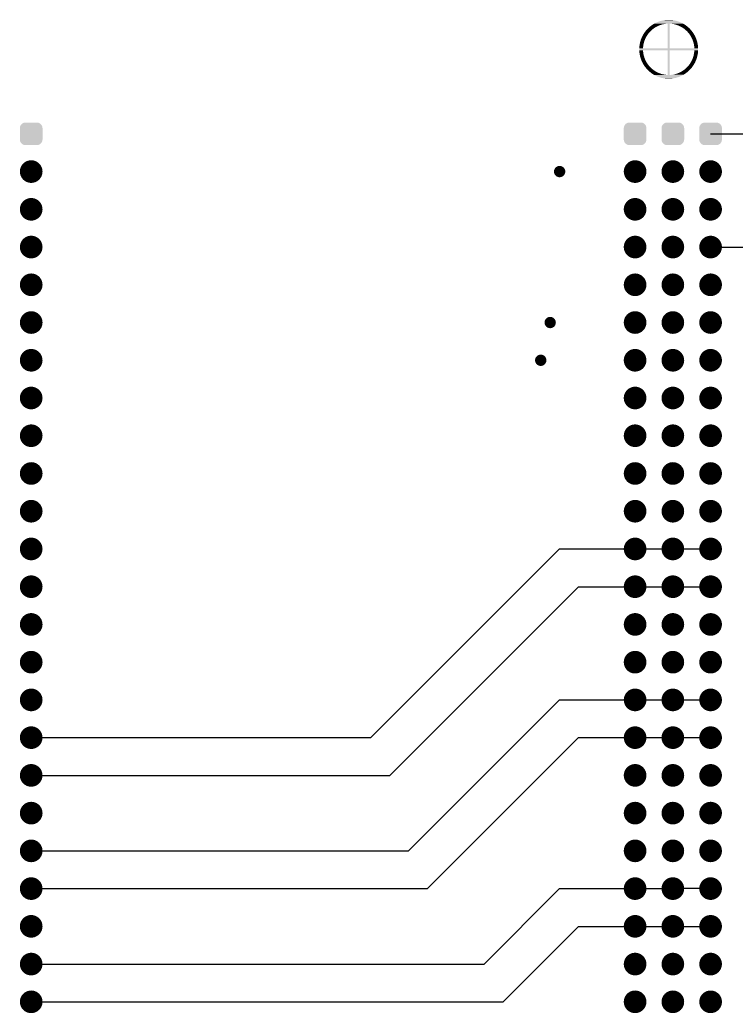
# Model space of a CAD drawing. Extents: x 295 to 953, y 10 to 290.
# Drawn here: x 736.8 to 785, y 140.7 to 207.5 of the extents above; entities that cross this region are included whole.
import ezdxf

# ---------------------------------------------------------------- set-up
doc = ezdxf.new("R2010")
doc.units = 0
doc.header["$LTSCALE"] = 5
doc.header["$MEASUREMENT"] = 0
doc.layers.get('0').update_dxf_attribs({"linetype": 'CONTINUOUS', "lineweight": 25})
doc.layers.add('DV-ABPB-A4_IN3', color=5, linetype='CONTINUOUS')

msp = doc.modelspace()

# ---------------------------------------------------------------- linework, layer by layer
at = {"color": 7}
for points, const_width in [([(737.199, 197.333, 1), (737.961, 197.333, 1)], 0.762), ([(777.839, 197.333, 1), (778.601, 197.333, 1)], 0.762), ([(780.379, 197.333, 1), (781.141, 197.333, 1)], 0.762), ([(782.919, 197.333, 1), (783.681, 197.333, 1)], 0.762), ([(772.949, 197.333, 1), (773.33, 197.333, 1)], 0.381), ([(737.199, 194.793, 1), (737.961, 194.793, 1)], 0.762), ([(777.839, 194.793, 1), (778.601, 194.793, 1)], 0.762), ([(780.379, 194.793, 1), (781.141, 194.793, 1)], 0.762), ([(782.919, 194.793, 1), (783.681, 194.793, 1)], 0.762), ([(737.199, 192.253, 1), (737.961, 192.253, 1)], 0.762), ([(777.839, 192.253, 1), (778.601, 192.253, 1)], 0.762), ([(780.379, 192.253, 1), (781.141, 192.253, 1)], 0.762), ([(782.919, 192.253, 1), (783.681, 192.253, 1)], 0.762), ([(737.199, 189.713, 1), (737.961, 189.713, 1)], 0.762), ([(777.839, 189.713, 1), (778.601, 189.713, 1)], 0.762), ([(780.379, 189.713, 1), (781.141, 189.713, 1)], 0.762), ([(782.919, 189.713, 1), (783.681, 189.713, 1)], 0.762), ([(737.199, 187.173, 1), (737.961, 187.173, 1)], 0.762), ([(777.839, 187.173, 1), (778.601, 187.173, 1)], 0.762), ([(780.379, 187.173, 1), (781.141, 187.173, 1)], 0.762), ([(782.919, 187.173, 1), (783.681, 187.173, 1)], 0.762), ([(772.314, 187.173, 1), (772.695, 187.173, 1)], 0.381), ([(737.199, 184.633, 1), (737.961, 184.633, 1)], 0.762), ([(777.839, 184.633, 1), (778.601, 184.633, 1)], 0.762), ([(780.379, 184.633, 1), (781.141, 184.633, 1)], 0.762), ([(782.919, 184.633, 1), (783.681, 184.633, 1)], 0.762), ([(771.679, 184.633, 1), (772.06, 184.633, 1)], 0.381), ([(737.199, 182.093, 1), (737.961, 182.093, 1)], 0.762), ([(777.839, 182.093, 1), (778.601, 182.093, 1)], 0.762), ([(780.379, 182.093, 1), (781.141, 182.093, 1)], 0.762), ([(782.919, 182.093, 1), (783.681, 182.093, 1)], 0.762), ([(737.199, 179.553, 1), (737.961, 179.553, 1)], 0.762), ([(777.839, 179.553, 1), (778.601, 179.553, 1)], 0.762), ([(780.379, 179.553, 1), (781.141, 179.553, 1)], 0.762), ([(782.919, 179.553, 1), (783.681, 179.553, 1)], 0.762), ([(737.199, 177.013, 1), (737.961, 177.013, 1)], 0.762), ([(777.839, 177.013, 1), (778.601, 177.013, 1)], 0.762), ([(780.379, 177.013, 1), (781.141, 177.013, 1)], 0.762), ([(782.919, 177.013, 1), (783.681, 177.013, 1)], 0.762), ([(737.199, 174.473, 1), (737.961, 174.473, 1)], 0.762), ([(777.839, 174.473, 1), (778.601, 174.473, 1)], 0.762), ([(780.379, 174.473, 1), (781.141, 174.473, 1)], 0.762), ([(782.919, 174.473, 1), (783.681, 174.473, 1)], 0.762), ([(737.199, 171.933, 1), (737.961, 171.933, 1)], 0.762), ([(777.839, 171.933, 1), (778.601, 171.933, 1)], 0.762), ([(780.379, 171.933, 1), (781.141, 171.933, 1)], 0.762), ([(782.919, 171.933, 1), (783.681, 171.933, 1)], 0.762), ([(737.199, 169.393, 1), (737.961, 169.393, 1)], 0.762), ([(777.839, 169.393, 1), (778.601, 169.393, 1)], 0.762), ([(780.379, 169.393, 1), (781.141, 169.393, 1)], 0.762), ([(782.919, 169.393, 1), (783.681, 169.393, 1)], 0.762), ([(737.199, 166.853, 1), (737.961, 166.853, 1)], 0.762), ([(777.839, 166.853, 1), (778.601, 166.853, 1)], 0.762), ([(780.379, 166.853, 1), (781.141, 166.853, 1)], 0.762), ([(782.919, 166.853, 1), (783.681, 166.853, 1)], 0.762), ([(737.199, 164.313, 1), (737.961, 164.313, 1)], 0.762), ([(777.839, 164.313, 1), (778.601, 164.313, 1)], 0.762), ([(780.379, 164.313, 1), (781.141, 164.313, 1)], 0.762), ([(782.919, 164.313, 1), (783.681, 164.313, 1)], 0.762), ([(737.199, 161.773, 1), (737.961, 161.773, 1)], 0.762), ([(777.839, 161.773, 1), (778.601, 161.773, 1)], 0.762), ([(780.379, 161.773, 1), (781.141, 161.773, 1)], 0.762), ([(782.919, 161.773, 1), (783.681, 161.773, 1)], 0.762), ([(737.199, 159.233, 1), (737.961, 159.233, 1)], 0.762), ([(777.839, 159.233, 1), (778.601, 159.233, 1)], 0.762), ([(780.379, 159.233, 1), (781.141, 159.233, 1)], 0.762), ([(782.919, 159.233, 1), (783.681, 159.233, 1)], 0.762), ([(737.199, 156.693, 1), (737.961, 156.693, 1)], 0.762), ([(777.839, 156.693, 1), (778.601, 156.693, 1)], 0.762), ([(780.379, 156.693, 1), (781.141, 156.693, 1)], 0.762), ([(782.919, 156.693, 1), (783.681, 156.693, 1)], 0.762), ([(737.199, 154.153, 1), (737.961, 154.153, 1)], 0.762), ([(777.839, 154.153, 1), (778.601, 154.153, 1)], 0.762), ([(780.379, 154.153, 1), (781.141, 154.153, 1)], 0.762), ([(782.919, 154.153, 1), (783.681, 154.153, 1)], 0.762), ([(737.199, 151.613, 1), (737.961, 151.613, 1)], 0.762), ([(777.839, 151.613, 1), (778.601, 151.613, 1)], 0.762), ([(780.379, 151.613, 1), (781.141, 151.613, 1)], 0.762), ([(782.919, 151.613, 1), (783.681, 151.613, 1)], 0.762), ([(737.199, 149.073, 1), (737.961, 149.073, 1)], 0.762), ([(777.839, 149.073, 1), (778.601, 149.073, 1)], 0.762), ([(780.379, 149.073, 1), (781.141, 149.073, 1)], 0.762), ([(782.919, 149.073, 1), (783.681, 149.073, 1)], 0.762), ([(737.199, 146.533, 1), (737.961, 146.533, 1)], 0.762), ([(777.839, 146.533, 1), (778.601, 146.533, 1)], 0.762), ([(780.379, 146.533, 1), (781.141, 146.533, 1)], 0.762), ([(782.919, 146.533, 1), (783.681, 146.533, 1)], 0.762), ([(737.199, 143.993, 1), (737.961, 143.993, 1)], 0.762), ([(777.839, 143.993, 1), (778.601, 143.993, 1)], 0.762), ([(780.379, 143.993, 1), (781.141, 143.993, 1)], 0.762), ([(782.919, 143.993, 1), (783.681, 143.993, 1)], 0.762), ([(737.199, 141.453, 1), (737.961, 141.453, 1)], 0.762), ([(777.839, 141.453, 1), (778.601, 141.453, 1)], 0.762), ([(780.379, 141.453, 1), (781.141, 141.453, 1)], 0.762), ([(782.919, 141.453, 1), (783.681, 141.453, 1)], 0.762)]:
    msp.add_lwpolyline(points, format="xyb", close=True, dxfattribs=dict(at, const_width=const_width))
for points in [[(779.425, 207.24), (779.446, 207.253), (780.065, 207.24), (780.123, 207.253)], [(779.446, 207.253), (779.457, 207.259), (780.123, 207.253), (780.156, 207.259)], [(779.457, 207.259), (779.465, 207.264), (780.156, 207.259), (780.181, 207.264)], [(779.465, 207.264), (779.481, 207.273), (780.181, 207.264), (780.24, 207.273)], [(779.481, 207.273), (779.493, 207.281), (780.24, 207.273), (780.299, 207.281)], [(779.493, 207.281), (779.502, 207.286), (780.299, 207.281), (780.358, 207.286)], [(779.502, 207.286), (779.508, 207.289), (780.358, 207.286), (780.417, 207.289)], [(779.508, 207.289), (779.512, 207.291), (781.453, 207.289), (781.449, 207.291)], [(779.512, 207.291), (779.562, 207.318), (781.449, 207.291), (781.399, 207.318)], [(779.562, 207.318), (779.567, 207.321), (781.399, 207.318), (781.393, 207.321)], [(779.567, 207.321), (779.619, 207.347), (781.393, 207.321), (781.342, 207.347)], [(779.619, 207.347), (779.624, 207.35), (781.342, 207.347), (781.336, 207.35)], [(779.624, 207.35), (779.677, 207.374), (781.336, 207.35), (781.284, 207.374)], [(779.677, 207.374), (779.682, 207.376), (781.284, 207.374), (781.279, 207.376)], [(779.682, 207.376), (779.735, 207.398), (781.279, 207.376), (781.226, 207.398)], [(779.735, 207.398), (779.74, 207.401), (781.226, 207.398), (781.22, 207.401)], [(779.74, 207.401), (779.794, 207.421), (781.22, 207.401), (781.167, 207.421)], [(779.794, 207.421), (779.8, 207.423), (781.167, 207.421), (781.161, 207.423)], [(779.8, 207.423), (779.854, 207.442), (781.161, 207.423), (781.107, 207.442)], [(779.854, 207.442), (779.859, 207.444), (781.107, 207.442), (781.101, 207.444)], [(779.859, 207.444), (779.915, 207.462), (781.101, 207.444), (781.046, 207.462)], [(779.915, 207.462), (779.92, 207.463), (781.046, 207.462), (781.04, 207.463)], [(779.92, 207.463), (779.976, 207.479), (781.04, 207.463), (780.985, 207.479)], [(779.976, 207.479), (779.981, 207.48), (780.985, 207.479), (780.979, 207.48)], [(779.981, 207.48), (780.037, 207.494), (780.979, 207.48), (780.924, 207.494)], [(780.037, 207.494), (780.043, 207.495), (780.924, 207.494), (780.917, 207.495)], [(780.043, 207.495), (780.099, 207.507), (780.917, 207.495), (780.862, 207.507)], [(780.099, 207.507), (780.105, 207.508), (780.862, 207.507), (780.855, 207.508)], [(780.105, 207.508), (780.162, 207.518), (780.855, 207.508), (780.799, 207.518)], [(780.162, 207.518), (780.167, 207.519), (780.799, 207.518), (780.793, 207.519)], [(780.167, 207.519), (780.225, 207.527), (780.793, 207.519), (780.736, 207.527)], [(780.225, 207.527), (780.23, 207.528), (780.736, 207.527), (780.73, 207.528)], [(780.23, 207.528), (780.288, 207.535), (780.73, 207.528), (780.673, 207.535)], [(780.288, 207.535), (780.293, 207.535), (780.673, 207.535), (780.666, 207.535)], [(780.293, 207.535), (780.352, 207.54), (780.666, 207.535), (780.61, 207.54)], [(780.352, 207.54), (780.356, 207.54), (780.61, 207.54), (780.602, 207.54)], [(780.356, 207.54), (780.416, 207.543), (780.602, 207.54), (780.547, 207.543)], [(780.416, 207.543), (780.42, 207.543), (780.547, 207.543), (780.536, 207.543)], [(780.417, 205.626), (780.417, 207.289), (780.544, 205.626), (780.544, 207.289)], [(780.42, 207.543), (780.483, 207.544), (780.536, 207.543), (780.483, 207.544)], [(780.56, 207.288), (780.544, 207.289), (781.454, 207.288), (781.453, 207.289)], [(780.582, 207.287), (780.56, 207.288), (781.456, 207.287), (781.454, 207.288)], [(780.641, 207.283), (780.582, 207.287), (781.464, 207.283), (781.456, 207.287)], [(780.7, 207.276), (780.641, 207.283), (781.475, 207.276), (781.464, 207.283)], [(780.759, 207.267), (780.7, 207.276), (781.49, 207.267), (781.475, 207.276)], [(780.817, 207.257), (780.759, 207.267), (781.508, 207.257), (781.49, 207.267)], [(780.821, 207.256), (780.817, 207.257), (781.509, 207.256), (781.508, 207.257)], [(780.875, 207.244), (780.821, 207.256), (781.528, 207.244), (781.509, 207.256)], [(780.933, 207.23), (780.875, 207.244), (781.551, 207.23), (781.528, 207.244)], [(778.762, 206.549), (778.789, 206.594), (779.063, 206.549), (779.095, 206.594)], [(778.789, 206.594), (778.791, 206.597), (779.095, 206.594), (779.097, 206.597)], [(778.791, 206.597), (778.82, 206.644), (779.097, 206.597), (779.134, 206.644)], [(778.82, 206.644), (778.823, 206.648), (779.134, 206.644), (779.136, 206.648)], [(778.823, 206.648), (778.851, 206.69), (779.136, 206.648), (779.171, 206.69)], [(778.851, 206.69), (778.858, 206.7), (779.171, 206.69), (779.181, 206.7)], [(778.858, 206.7), (778.883, 206.734), (779.181, 206.7), (779.211, 206.734)], [(778.883, 206.734), (778.895, 206.752), (779.211, 206.734), (779.228, 206.752)], [(778.895, 206.752), (778.915, 206.777), (779.228, 206.752), (779.252, 206.777)], [(778.915, 206.777), (778.934, 206.802), (779.252, 206.777), (779.277, 206.802)], [(778.934, 206.802), (778.948, 206.818), (779.277, 206.802), (779.294, 206.818)], [(778.948, 206.818), (778.975, 206.851), (779.294, 206.818), (779.33, 206.851)], [(778.975, 206.851), (778.981, 206.858), (779.33, 206.851), (779.338, 206.858)], [(778.981, 206.858), (779.015, 206.897), (779.338, 206.858), (779.383, 206.897)], [(779.015, 206.897), (779.017, 206.898), (779.383, 206.897), (779.385, 206.898)], [(779.017, 206.898), (779.05, 206.934), (779.385, 206.898), (779.429, 206.934)], [(779.05, 206.934), (779.06, 206.944), (779.429, 206.934), (779.444, 206.944)], [(779.06, 206.944), (779.085, 206.969), (779.444, 206.944), (779.477, 206.969)], [(779.085, 206.969), (779.105, 206.989), (779.477, 206.969), (779.507, 206.989)], [(779.105, 206.989), (779.119, 207.002), (779.507, 206.989), (779.526, 207.002)], [(779.119, 207.002), (779.152, 207.033), (779.526, 207.002), (779.573, 207.033)], [(779.152, 207.033), (779.154, 207.034), (779.573, 207.033), (779.576, 207.034)], [(779.154, 207.034), (779.188, 207.064), (779.576, 207.034), (779.627, 207.064)], [(779.188, 207.064), (779.199, 207.074), (779.627, 207.064), (779.645, 207.074)], [(779.199, 207.074), (779.222, 207.093), (779.645, 207.074), (779.679, 207.093)], [(779.222, 207.093), (779.248, 207.115), (779.679, 207.093), (779.722, 207.115)], [(779.248, 207.115), (779.255, 207.119), (779.722, 207.115), (779.732, 207.119)], [(779.255, 207.119), (779.287, 207.144), (779.732, 207.119), (779.785, 207.144)], [(779.287, 207.144), (779.299, 207.153), (779.785, 207.144), (779.807, 207.153)], [(779.299, 207.153), (779.318, 207.167), (779.807, 207.153), (779.84, 207.167)], [(779.318, 207.167), (779.347, 207.188), (779.84, 207.167), (779.895, 207.188)], [(779.347, 207.188), (779.35, 207.19), (779.895, 207.188), (779.902, 207.19)], [(779.35, 207.19), (779.375, 207.207), (779.902, 207.19), (779.951, 207.207)], [(779.375, 207.207), (779.401, 207.224), (779.951, 207.207), (780.008, 207.224)], [(779.401, 207.224), (779.403, 207.226), (780.008, 207.224), (780.013, 207.226)], [(779.403, 207.226), (779.425, 207.24), (780.013, 207.226), (780.065, 207.24)], [(780.959, 207.222), (780.933, 207.23), (781.563, 207.222), (781.551, 207.23)], [(780.989, 207.213), (780.959, 207.222), (781.576, 207.213), (781.563, 207.222)], [(781.046, 207.195), (780.989, 207.213), (781.603, 207.195), (781.576, 207.213)], [(781.068, 207.187), (781.046, 207.195), (781.615, 207.187), (781.603, 207.195)], [(781.101, 207.175), (781.068, 207.187), (781.632, 207.175), (781.615, 207.187)], [(781.156, 207.152), (781.101, 207.175), (781.663, 207.152), (781.632, 207.175)], [(781.162, 207.15), (781.156, 207.152), (781.667, 207.15), (781.663, 207.152)], [(781.21, 207.128), (781.162, 207.15), (781.694, 207.128), (781.667, 207.15)], [(781.246, 207.111), (781.21, 207.128), (781.717, 207.111), (781.694, 207.128)], [(781.264, 207.102), (781.246, 207.111), (781.727, 207.102), (781.717, 207.111)], [(781.316, 207.074), (781.264, 207.102), (781.761, 207.074), (781.727, 207.102)], [(781.323, 207.07), (781.316, 207.074), (781.766, 207.07), (781.761, 207.074)], [(781.367, 207.045), (781.323, 207.07), (781.795, 207.045), (781.766, 207.07)], [(781.394, 207.028), (781.367, 207.045), (781.813, 207.028), (781.795, 207.045)], [(781.418, 207.014), (781.394, 207.028), (781.829, 207.014), (781.813, 207.028)], [(781.46, 206.985), (781.418, 207.014), (781.86, 206.985), (781.829, 207.014)], [(781.467, 206.981), (781.46, 206.985), (781.864, 206.981), (781.86, 206.985)], [(781.515, 206.946), (781.467, 206.981), (781.899, 206.946), (781.864, 206.981)], [(781.522, 206.94), (781.515, 206.946), (781.905, 206.94), (781.899, 206.946)], [(781.562, 206.91), (781.522, 206.94), (781.933, 206.91), (781.905, 206.94)], [(781.581, 206.894), (781.562, 206.91), (781.948, 206.894), (781.933, 206.91)], [(781.607, 206.872), (781.581, 206.894), (781.967, 206.872), (781.948, 206.894)], [(781.636, 206.846), (781.607, 206.872), (781.99, 206.846), (781.967, 206.872)], [(781.651, 206.832), (781.636, 206.846), (782.001, 206.832), (781.99, 206.846)], [(781.688, 206.797), (781.651, 206.832), (782.03, 206.797), (782.001, 206.832)], [(781.694, 206.791), (781.688, 206.797), (782.034, 206.791), (782.03, 206.797)], [(781.736, 206.749), (781.694, 206.791), (782.067, 206.749), (782.034, 206.791)], [(781.738, 206.747), (781.736, 206.749), (782.069, 206.747), (782.067, 206.749)], [(781.776, 206.705), (781.738, 206.747), (782.099, 206.705), (782.069, 206.747)], [(781.784, 206.695), (781.776, 206.705), (782.106, 206.695), (782.099, 206.705)], [(781.814, 206.66), (781.784, 206.695), (782.13, 206.66), (782.106, 206.695)], [(781.828, 206.643), (781.814, 206.66), (782.141, 206.643), (782.13, 206.66)], [(781.851, 206.614), (781.828, 206.643), (782.159, 206.614), (782.141, 206.643)], [(781.869, 206.589), (781.851, 206.614), (782.175, 206.589), (782.159, 206.614)], [(781.886, 206.566), (781.869, 206.589), (782.188, 206.566), (782.175, 206.589)], [(778.528, 205.9), (778.537, 205.947), (778.786, 205.9), (778.797, 205.947)], [(778.537, 205.947), (778.539, 205.958), (778.797, 205.947), (778.799, 205.958)], [(778.539, 205.958), (778.55, 206.009), (778.799, 205.958), (778.812, 206.009)], [(778.55, 206.009), (778.551, 206.015), (778.812, 206.009), (778.813, 206.015)], [(778.551, 206.015), (778.565, 206.071), (778.813, 206.015), (778.829, 206.071)], [(778.565, 206.071), (778.566, 206.072), (778.829, 206.071), (778.83, 206.072)], [(778.566, 206.072), (778.582, 206.128), (778.83, 206.072), (778.848, 206.128)], [(778.582, 206.128), (778.583, 206.132), (778.848, 206.128), (778.85, 206.132)], [(778.583, 206.132), (778.599, 206.184), (778.85, 206.132), (778.869, 206.184)], [(778.599, 206.184), (778.602, 206.192), (778.869, 206.184), (778.872, 206.192)], [(778.602, 206.192), (778.618, 206.239), (778.872, 206.192), (778.891, 206.239)], [(778.618, 206.239), (778.623, 206.252), (778.891, 206.239), (778.897, 206.252)], [(778.623, 206.252), (778.639, 206.293), (778.897, 206.252), (778.915, 206.293)], [(778.639, 206.293), (778.646, 206.311), (778.915, 206.293), (778.924, 206.311)], [(778.646, 206.311), (778.661, 206.346), (778.924, 206.311), (778.941, 206.346)], [(778.661, 206.346), (778.671, 206.37), (778.941, 206.346), (778.953, 206.37)], [(778.671, 206.37), (778.684, 206.399), (778.953, 206.37), (778.969, 206.399)], [(778.684, 206.399), (778.698, 206.427), (778.969, 206.399), (778.985, 206.427)], [(778.698, 206.427), (778.709, 206.45), (778.985, 206.427), (778.998, 206.45)], [(778.709, 206.45), (778.726, 206.484), (778.998, 206.45), (779.019, 206.484)], [(778.726, 206.484), (778.735, 206.5), (779.019, 206.484), (779.03, 206.5)], [(778.735, 206.5), (778.757, 206.54), (779.03, 206.5), (779.056, 206.54)], [(778.757, 206.54), (778.762, 206.549), (779.056, 206.54), (779.063, 206.549)], [(781.908, 206.534), (781.886, 206.566), (782.207, 206.534), (782.188, 206.566)], [(781.92, 206.517), (781.908, 206.534), (782.216, 206.517), (782.207, 206.534)], [(781.945, 206.478), (781.92, 206.517), (782.237, 206.478), (782.216, 206.517)], [(781.952, 206.468), (781.945, 206.478), (782.243, 206.468), (782.237, 206.478)], [(781.979, 206.422), (781.952, 206.468), (782.266, 206.422), (782.243, 206.468)], [(781.982, 206.417), (781.979, 206.422), (782.268, 206.417), (782.266, 206.422)], [(782.01, 206.365), (781.982, 206.417), (782.292, 206.365), (782.268, 206.417)], [(782.01, 206.364), (782.01, 206.365), (782.292, 206.364), (782.292, 206.365)], [(782.037, 206.312), (782.01, 206.364), (782.314, 206.312), (782.292, 206.364)], [(782.04, 206.306), (782.037, 206.312), (782.317, 206.306), (782.314, 206.312)], [(782.062, 206.258), (782.04, 206.306), (782.335, 206.258), (782.317, 206.306)], [(782.066, 206.247), (782.062, 206.258), (782.34, 206.247), (782.335, 206.258)], [(782.084, 206.203), (782.066, 206.247), (782.355, 206.203), (782.34, 206.247)], [(782.091, 206.187), (782.084, 206.203), (782.361, 206.187), (782.355, 206.203)], [(782.105, 206.148), (782.091, 206.187), (782.373, 206.148), (782.361, 206.187)], [(782.113, 206.126), (782.105, 206.148), (782.38, 206.126), (782.373, 206.148)], [(782.125, 206.092), (782.113, 206.126), (782.389, 206.092), (782.38, 206.126)], [(782.133, 206.065), (782.125, 206.092), (782.397, 206.065), (782.389, 206.092)], [(782.142, 206.035), (782.133, 206.065), (782.404, 206.035), (782.397, 206.065)], [(782.15, 206.003), (782.142, 206.035), (782.412, 206.003), (782.404, 206.035)], [(782.157, 205.978), (782.15, 206.003), (782.417, 205.978), (782.412, 206.003)], [(782.165, 205.941), (782.157, 205.978), (782.425, 205.941), (782.417, 205.978)], [(782.17, 205.92), (782.165, 205.941), (782.429, 205.92), (782.425, 205.941)], [(782.178, 205.879), (782.17, 205.92), (782.436, 205.879), (782.429, 205.92)], [(778.499, 205.563), (778.5, 205.626), (782.461, 205.563), (782.46, 205.626)], [(778.5, 205.499), (778.499, 205.563), (782.46, 205.499), (782.461, 205.563)], [(778.5, 205.632), (778.502, 205.665), (778.755, 205.632), (778.756, 205.665)], [(778.5, 205.626), (778.5, 205.632), (778.754, 205.626), (778.755, 205.632)], [(778.503, 205.44), (778.5, 205.499), (778.757, 205.44), (778.754, 205.499)], [(778.502, 205.665), (778.504, 205.696), (778.756, 205.665), (778.758, 205.696)], [(778.503, 205.436), (778.503, 205.44), (778.758, 205.436), (778.757, 205.44)], [(778.508, 205.381), (778.503, 205.436), (778.763, 205.381), (778.758, 205.436)], [(778.504, 205.696), (778.506, 205.724), (778.758, 205.696), (778.761, 205.724)], [(778.506, 205.724), (778.509, 205.759), (778.761, 205.724), (778.765, 205.759)], [(778.508, 205.373), (778.508, 205.381), (778.764, 205.373), (778.763, 205.381)], [(778.514, 205.322), (778.508, 205.373), (778.77, 205.322), (778.764, 205.373)], [(778.509, 205.759), (778.512, 205.783), (778.765, 205.759), (778.767, 205.783)], [(778.512, 205.783), (778.516, 205.822), (778.767, 205.783), (778.773, 205.822)], [(778.515, 205.31), (778.514, 205.322), (778.772, 205.31), (778.77, 205.322)], [(778.522, 205.264), (778.515, 205.31), (778.779, 205.264), (778.772, 205.31)], [(778.516, 205.822), (778.519, 205.842), (778.773, 205.822), (778.776, 205.842)], [(778.519, 205.842), (778.525, 205.885), (778.776, 205.842), (778.784, 205.885)], [(778.524, 205.247), (778.522, 205.264), (778.782, 205.247), (778.779, 205.264)], [(778.532, 205.206), (778.524, 205.247), (778.79, 205.206), (778.782, 205.247)], [(778.525, 205.885), (778.528, 205.9), (778.784, 205.885), (778.786, 205.9)], [(780.417, 203.837), (780.417, 205.499), (780.544, 203.837), (780.544, 205.499)], [(782.174, 205.226), (782.177, 205.241), (782.432, 205.226), (782.435, 205.241)], [(782.177, 205.241), (782.185, 205.284), (782.435, 205.241), (782.442, 205.284)], [(782.181, 205.862), (782.178, 205.879), (782.439, 205.862), (782.436, 205.879)], [(782.189, 205.816), (782.181, 205.862), (782.445, 205.816), (782.439, 205.862)], [(782.185, 205.284), (782.188, 205.304), (782.442, 205.284), (782.444, 205.304)], [(782.188, 205.304), (782.193, 205.343), (782.444, 205.304), (782.449, 205.343)], [(782.191, 205.803), (782.189, 205.816), (782.447, 205.803), (782.445, 205.816)], [(782.197, 205.753), (782.191, 205.803), (782.452, 205.753), (782.447, 205.803)], [(782.193, 205.343), (782.196, 205.367), (782.449, 205.343), (782.452, 205.367)], [(782.196, 205.367), (782.2, 205.402), (782.452, 205.367), (782.455, 205.402)], [(782.198, 205.745), (782.197, 205.753), (782.453, 205.745), (782.452, 205.753)], [(782.203, 205.69), (782.198, 205.745), (782.457, 205.69), (782.453, 205.745)], [(782.2, 205.402), (782.202, 205.43), (782.455, 205.402), (782.457, 205.43)], [(782.202, 205.43), (782.204, 205.461), (782.457, 205.43), (782.459, 205.461)], [(782.203, 205.686), (782.203, 205.69), (782.458, 205.686), (782.457, 205.69)], [(782.206, 205.626), (782.203, 205.686), (782.46, 205.626), (782.458, 205.686)], [(782.204, 205.461), (782.206, 205.493), (782.459, 205.461), (782.46, 205.493)], [(782.206, 205.493), (782.206, 205.499), (782.46, 205.493), (782.46, 205.499)], [(778.536, 205.185), (778.532, 205.206), (778.795, 205.185), (778.79, 205.206)], [(778.543, 205.148), (778.536, 205.185), (778.804, 205.148), (778.795, 205.185)], [(778.549, 205.122), (778.543, 205.148), (778.81, 205.122), (778.804, 205.148)], [(778.556, 205.091), (778.549, 205.122), (778.819, 205.091), (778.81, 205.122)], [(778.564, 205.061), (778.556, 205.091), (778.828, 205.061), (778.819, 205.091)], [(778.571, 205.034), (778.564, 205.061), (778.836, 205.034), (778.828, 205.061)], [(778.581, 205), (778.571, 205.034), (778.848, 205), (778.836, 205.034)], [(778.588, 204.978), (778.581, 205), (778.855, 204.978), (778.848, 205)], [(778.6, 204.939), (778.588, 204.978), (778.87, 204.939), (778.855, 204.978)], [(778.606, 204.923), (778.6, 204.939), (778.876, 204.923), (778.87, 204.939)], [(778.621, 204.879), (778.606, 204.923), (778.894, 204.879), (778.876, 204.923)], [(778.625, 204.868), (778.621, 204.879), (778.899, 204.868), (778.894, 204.879)], [(778.644, 204.82), (778.625, 204.868), (778.921, 204.82), (778.899, 204.868)], [(778.646, 204.814), (778.644, 204.82), (778.924, 204.814), (778.921, 204.82)], [(778.668, 204.762), (778.646, 204.814), (778.95, 204.762), (778.924, 204.814)], [(778.669, 204.761), (778.668, 204.762), (778.95, 204.761), (778.95, 204.762)], [(778.693, 204.709), (778.669, 204.761), (778.979, 204.709), (778.95, 204.761)], [(778.695, 204.704), (778.693, 204.709), (778.982, 204.704), (778.979, 204.709)], [(778.718, 204.658), (778.695, 204.704), (779.009, 204.658), (778.982, 204.704)], [(778.723, 204.647), (778.718, 204.658), (779.016, 204.647), (779.009, 204.658)], [(778.744, 204.608), (778.723, 204.647), (779.041, 204.608), (779.016, 204.647)], [(778.754, 204.592), (778.744, 204.608), (779.052, 204.592), (779.041, 204.608)], [(778.772, 204.56), (778.754, 204.592), (779.074, 204.56), (779.052, 204.592)], [(781.866, 204.532), (781.898, 204.576), (782.172, 204.532), (782.198, 204.576)], [(781.898, 204.576), (781.905, 204.586), (782.198, 204.576), (782.204, 204.586)], [(781.905, 204.586), (781.931, 204.626), (782.204, 204.586), (782.226, 204.626)], [(781.931, 204.626), (781.941, 204.642), (782.226, 204.626), (782.234, 204.642)], [(781.941, 204.642), (781.962, 204.676), (782.234, 204.642), (782.252, 204.676)], [(781.962, 204.676), (781.975, 204.699), (782.252, 204.676), (782.263, 204.699)], [(781.975, 204.699), (781.992, 204.727), (782.263, 204.699), (782.276, 204.727)], [(781.992, 204.727), (782.007, 204.756), (782.276, 204.727), (782.29, 204.756)], [(782.007, 204.756), (782.02, 204.78), (782.29, 204.756), (782.3, 204.78)], [(782.02, 204.78), (782.037, 204.815), (782.3, 204.78), (782.315, 204.815)], [(782.037, 204.815), (782.046, 204.833), (782.315, 204.815), (782.322, 204.833)], [(782.046, 204.833), (782.064, 204.874), (782.322, 204.833), (782.338, 204.874)], [(782.064, 204.874), (782.07, 204.887), (782.338, 204.874), (782.342, 204.887)], [(782.07, 204.887), (782.089, 204.933), (782.342, 204.887), (782.359, 204.933)], [(782.089, 204.933), (782.092, 204.942), (782.359, 204.933), (782.362, 204.942)], [(782.092, 204.942), (782.111, 204.994), (782.362, 204.942), (782.378, 204.994)], [(782.111, 204.994), (782.112, 204.997), (782.378, 204.994), (782.379, 204.997)], [(782.112, 204.997), (782.131, 205.054), (782.379, 204.997), (782.395, 205.054)], [(782.131, 205.055), (782.147, 205.111), (782.395, 205.055), (782.409, 205.111)], [(782.131, 205.054), (782.131, 205.055), (782.395, 205.054), (782.395, 205.055)], [(782.147, 205.111), (782.149, 205.117), (782.409, 205.111), (782.411, 205.117)], [(782.149, 205.117), (782.162, 205.168), (782.411, 205.117), (782.422, 205.168)], [(782.162, 205.168), (782.164, 205.179), (782.422, 205.168), (782.424, 205.179)], [(782.164, 205.179), (782.174, 205.226), (782.424, 205.179), (782.432, 205.226)], [(778.786, 204.537), (778.772, 204.56), (779.091, 204.537), (779.074, 204.56)], [(778.801, 204.512), (778.786, 204.537), (779.11, 204.512), (779.091, 204.537)], [(778.819, 204.483), (778.801, 204.512), (779.133, 204.483), (779.11, 204.512)], [(778.831, 204.466), (778.819, 204.483), (779.147, 204.466), (779.133, 204.483)], [(778.855, 204.43), (778.831, 204.466), (779.176, 204.43), (779.147, 204.466)], [(778.862, 204.42), (778.855, 204.43), (779.185, 204.42), (779.176, 204.43)], [(778.892, 204.379), (778.862, 204.42), (779.223, 204.379), (779.185, 204.42)], [(778.894, 204.377), (778.892, 204.379), (779.225, 204.377), (779.223, 204.379)], [(778.926, 204.334), (778.894, 204.377), (779.266, 204.334), (779.225, 204.377)], [(778.931, 204.329), (778.926, 204.334), (779.272, 204.329), (779.266, 204.334)], [(778.96, 204.293), (778.931, 204.329), (779.309, 204.293), (779.272, 204.329)], [(778.971, 204.28), (778.96, 204.293), (779.325, 204.28), (779.309, 204.293)], [(778.993, 204.254), (778.971, 204.28), (779.353, 204.254), (779.325, 204.28)], [(779.013, 204.232), (778.993, 204.254), (779.38, 204.232), (779.353, 204.254)], [(779.028, 204.216), (779.013, 204.232), (779.399, 204.216), (779.38, 204.232)], [(779.056, 204.186), (779.028, 204.216), (779.438, 204.186), (779.399, 204.216)], [(779.062, 204.18), (779.056, 204.186), (779.446, 204.18), (779.438, 204.186)], [(779.097, 204.145), (779.062, 204.18), (779.494, 204.145), (779.446, 204.18)], [(779.101, 204.141), (779.097, 204.145), (779.5, 204.141), (779.494, 204.145)], [(779.131, 204.112), (779.101, 204.141), (779.543, 204.112), (779.5, 204.141)], [(779.147, 204.097), (779.131, 204.112), (779.567, 204.097), (779.543, 204.112)], [(779.166, 204.081), (779.147, 204.097), (779.593, 204.081), (779.567, 204.097)], [(779.195, 204.055), (779.166, 204.081), (779.638, 204.055), (779.593, 204.081)], [(779.2, 204.051), (779.195, 204.055), (779.645, 204.051), (779.638, 204.055)], [(779.233, 204.024), (779.2, 204.051), (779.697, 204.024), (779.645, 204.051)], [(779.244, 204.015), (779.233, 204.024), (779.714, 204.015), (779.697, 204.024)], [(779.266, 203.998), (779.244, 204.015), (779.75, 203.998), (779.714, 204.015)], [(779.294, 203.976), (779.266, 203.998), (779.798, 203.976), (779.75, 203.998)], [(779.298, 203.973), (779.294, 203.976), (779.804, 203.973), (779.798, 203.976)], [(779.328, 203.951), (779.298, 203.973), (779.859, 203.951), (779.804, 203.973)], [(779.345, 203.939), (779.328, 203.951), (779.893, 203.939), (779.859, 203.951)], [(779.357, 203.931), (779.345, 203.939), (779.915, 203.931), (779.893, 203.939)], [(779.385, 203.912), (779.357, 203.931), (779.971, 203.912), (779.915, 203.931)], [(779.398, 203.904), (779.385, 203.912), (780.002, 203.904), (779.971, 203.912)], [(779.41, 203.896), (779.398, 203.904), (780.028, 203.896), (780.002, 203.904)], [(780.948, 203.9), (780.952, 203.901), (781.558, 203.9), (781.56, 203.901)], [(780.952, 203.901), (781.009, 203.919), (781.56, 203.901), (781.585, 203.919)], [(781.009, 203.919), (781.059, 203.936), (781.585, 203.919), (781.61, 203.936)], [(781.059, 203.936), (781.065, 203.938), (781.61, 203.936), (781.613, 203.938)], [(781.065, 203.938), (781.121, 203.959), (781.613, 203.938), (781.643, 203.959)], [(781.121, 203.959), (781.154, 203.973), (781.643, 203.959), (781.662, 203.973)], [(781.154, 203.973), (781.175, 203.982), (781.662, 203.973), (781.674, 203.982)], [(781.175, 203.982), (781.229, 204.006), (781.674, 203.982), (781.706, 204.006)], [(781.229, 204.006), (781.239, 204.011), (781.706, 204.006), (781.712, 204.011)], [(781.239, 204.011), (781.282, 204.033), (781.712, 204.011), (781.739, 204.033)], [(781.282, 204.033), (781.316, 204.051), (781.739, 204.033), (781.761, 204.051)], [(781.316, 204.051), (781.334, 204.061), (781.761, 204.051), (781.773, 204.061)], [(781.334, 204.061), (781.385, 204.092), (781.773, 204.061), (781.807, 204.092)], [(781.385, 204.092), (781.388, 204.093), (781.807, 204.092), (781.809, 204.093)], [(781.388, 204.093), (781.435, 204.123), (781.809, 204.093), (781.841, 204.123)], [(781.435, 204.123), (781.454, 204.137), (781.841, 204.123), (781.855, 204.137)], [(781.454, 204.137), (781.484, 204.157), (781.855, 204.137), (781.876, 204.157)], [(781.484, 204.157), (781.517, 204.181), (781.876, 204.157), (781.9, 204.181)], [(781.517, 204.181), (781.531, 204.192), (781.9, 204.181), (781.911, 204.192)], [(781.531, 204.192), (781.576, 204.228), (781.911, 204.192), (781.944, 204.228)], [(781.576, 204.228), (781.578, 204.229), (781.944, 204.228), (781.945, 204.229)], [(781.578, 204.229), (781.623, 204.268), (781.945, 204.229), (781.979, 204.268)], [(781.623, 204.268), (781.631, 204.275), (781.979, 204.268), (781.986, 204.275)], [(781.631, 204.275), (781.667, 204.307), (781.986, 204.275), (782.013, 204.307)], [(781.667, 204.307), (781.683, 204.324), (782.013, 204.307), (782.026, 204.324)], [(781.683, 204.324), (781.709, 204.349), (782.026, 204.324), (782.046, 204.349)], [(781.709, 204.349), (781.733, 204.374), (782.046, 204.349), (782.065, 204.374)], [(781.733, 204.374), (781.75, 204.392), (782.065, 204.374), (782.078, 204.392)], [(781.75, 204.392), (781.78, 204.425), (782.078, 204.392), (782.102, 204.425)], [(781.78, 204.425), (781.789, 204.436), (782.102, 204.425), (782.11, 204.436)], [(781.789, 204.436), (781.824, 204.478), (782.11, 204.436), (782.138, 204.478)], [(781.824, 204.478), (781.827, 204.482), (782.138, 204.478), (782.14, 204.482)], [(781.827, 204.482), (781.863, 204.528), (782.14, 204.482), (782.17, 204.528)], [(781.863, 204.528), (781.866, 204.532), (782.17, 204.528), (782.172, 204.532)], [(779.433, 203.881), (779.41, 203.896), (780.085, 203.881), (780.028, 203.896)], [(779.452, 203.87), (779.433, 203.881), (780.14, 203.87), (780.085, 203.881)], [(779.453, 203.869), (779.452, 203.87), (780.143, 203.869), (780.14, 203.87)], [(779.471, 203.858), (779.453, 203.869), (780.202, 203.858), (780.143, 203.869)], [(779.486, 203.85), (779.471, 203.858), (780.26, 203.85), (780.202, 203.858)], [(779.497, 203.843), (779.486, 203.85), (780.319, 203.843), (780.26, 203.85)], [(779.504, 203.839), (779.497, 203.843), (780.378, 203.839), (780.319, 203.843)], [(779.506, 203.838), (779.504, 203.839), (780.401, 203.838), (780.378, 203.839)], [(779.508, 203.837), (779.506, 203.838), (780.417, 203.837), (780.401, 203.838)], [(779.512, 203.835), (779.508, 203.837), (781.449, 203.835), (781.453, 203.837)], [(779.562, 203.807), (779.512, 203.835), (781.398, 203.807), (781.449, 203.835)], [(779.568, 203.805), (779.562, 203.807), (781.393, 203.805), (781.398, 203.807)], [(779.619, 203.779), (779.568, 203.805), (781.342, 203.779), (781.393, 203.805)], [(779.624, 203.776), (779.619, 203.779), (781.336, 203.776), (781.342, 203.779)], [(779.676, 203.752), (779.624, 203.776), (781.284, 203.752), (781.336, 203.776)], [(779.682, 203.75), (779.676, 203.752), (781.279, 203.75), (781.284, 203.752)], [(779.735, 203.727), (779.682, 203.75), (781.226, 203.727), (781.279, 203.75)], [(779.741, 203.725), (779.735, 203.727), (781.22, 203.725), (781.226, 203.727)], [(779.794, 203.704), (779.741, 203.725), (781.166, 203.704), (781.22, 203.725)], [(779.8, 203.702), (779.794, 203.704), (781.161, 203.702), (781.166, 203.704)], [(779.854, 203.683), (779.8, 203.702), (781.107, 203.683), (781.161, 203.702)], [(779.86, 203.681), (779.854, 203.683), (781.101, 203.681), (781.107, 203.683)], [(779.914, 203.664), (779.86, 203.681), (781.046, 203.664), (781.101, 203.681)], [(779.92, 203.663), (779.914, 203.664), (781.041, 203.663), (781.046, 203.664)], [(779.975, 203.647), (779.92, 203.663), (780.985, 203.647), (781.041, 203.663)], [(779.982, 203.646), (779.975, 203.647), (780.979, 203.646), (780.985, 203.647)], [(780.037, 203.632), (779.982, 203.646), (780.923, 203.632), (780.979, 203.646)], [(780.043, 203.631), (780.037, 203.632), (780.918, 203.631), (780.923, 203.632)], [(780.099, 203.619), (780.043, 203.631), (780.861, 203.619), (780.918, 203.631)], [(780.105, 203.618), (780.099, 203.619), (780.856, 203.618), (780.861, 203.619)], [(780.161, 203.608), (780.105, 203.618), (780.799, 203.608), (780.856, 203.618)], [(780.168, 203.607), (780.161, 203.608), (780.793, 203.607), (780.799, 203.608)], [(780.224, 203.598), (780.168, 203.607), (780.736, 203.598), (780.793, 203.607)], [(780.231, 203.598), (780.224, 203.598), (780.73, 203.598), (780.736, 203.598)], [(780.287, 203.591), (780.231, 203.598), (780.673, 203.591), (780.73, 203.598)], [(780.294, 203.591), (780.287, 203.591), (780.667, 203.591), (780.673, 203.591)], [(780.35, 203.586), (780.294, 203.591), (780.609, 203.586), (780.667, 203.591)], [(780.358, 203.586), (780.35, 203.586), (780.604, 203.586), (780.609, 203.586)], [(780.414, 203.583), (780.358, 203.586), (780.545, 203.583), (780.604, 203.586)], [(780.425, 203.583), (780.414, 203.583), (780.541, 203.583), (780.545, 203.583)], [(780.477, 203.582), (780.425, 203.583), (780.477, 203.582), (780.541, 203.583)], [(780.544, 203.837), (780.603, 203.84), (781.453, 203.837), (781.458, 203.84)], [(780.603, 203.84), (780.662, 203.845), (781.458, 203.84), (781.467, 203.845)], [(780.662, 203.845), (780.721, 203.853), (781.467, 203.845), (781.48, 203.853)], [(780.721, 203.853), (780.779, 203.862), (781.48, 203.853), (781.496, 203.862)], [(780.779, 203.862), (780.804, 203.867), (781.496, 203.862), (781.504, 203.867)], [(780.804, 203.867), (780.837, 203.873), (781.504, 203.867), (781.514, 203.873)], [(780.837, 203.873), (780.895, 203.886), (781.514, 203.873), (781.535, 203.886)], [(780.895, 203.886), (780.948, 203.9), (781.535, 203.886), (781.558, 203.9)], [(736.955, 200.547), (736.972, 200.558), (738.202, 200.547), (738.19, 200.558)], [(736.972, 200.558), (737.029, 200.595), (738.19, 200.558), (738.127, 200.595)], [(737.029, 200.595), (737.05, 200.603), (738.127, 200.595), (738.114, 200.603)], [(737.05, 200.603), (737.111, 200.625), (738.114, 200.603), (738.042, 200.625)], [(737.111, 200.625), (737.143, 200.629), (738.042, 200.625), (738.031, 200.629)], [(737.143, 200.629), (737.199, 200.635), (738.031, 200.629), (737.961, 200.635)], [(777.595, 200.547), (777.612, 200.558), (778.842, 200.547), (778.83, 200.558)], [(777.612, 200.558), (777.669, 200.595), (778.83, 200.558), (778.767, 200.595)], [(777.669, 200.595), (777.69, 200.603), (778.767, 200.595), (778.754, 200.603)], [(777.69, 200.603), (777.751, 200.625), (778.754, 200.603), (778.682, 200.625)], [(777.751, 200.625), (777.783, 200.629), (778.682, 200.625), (778.671, 200.629)], [(777.783, 200.629), (777.839, 200.635), (778.671, 200.629), (778.601, 200.635)], [(780.135, 200.547), (780.152, 200.558), (781.382, 200.547), (781.37, 200.558)], [(780.152, 200.558), (780.209, 200.595), (781.37, 200.558), (781.307, 200.595)], [(780.209, 200.595), (780.23, 200.603), (781.307, 200.595), (781.294, 200.603)], [(780.23, 200.603), (780.291, 200.625), (781.294, 200.603), (781.222, 200.625)], [(780.291, 200.625), (780.323, 200.629), (781.222, 200.625), (781.211, 200.629)], [(780.323, 200.629), (780.379, 200.635), (781.211, 200.629), (781.141, 200.635)], [(782.675, 200.547), (782.692, 200.558), (783.922, 200.547), (783.91, 200.558)], [(782.692, 200.558), (782.749, 200.595), (783.91, 200.558), (783.847, 200.595)], [(782.749, 200.595), (782.77, 200.603), (783.847, 200.595), (783.834, 200.603)], [(782.77, 200.603), (782.831, 200.625), (783.834, 200.603), (783.762, 200.625)], [(782.831, 200.625), (782.863, 200.629), (783.762, 200.625), (783.751, 200.629)], [(782.863, 200.629), (782.919, 200.635), (783.751, 200.629), (783.681, 200.635)], [(736.818, 200.254), (736.824, 200.324), (738.342, 200.254), (738.334, 200.324)], [(736.818, 199.492), (736.818, 200.254), (738.342, 199.492), (738.342, 200.254)], [(736.824, 200.324), (736.83, 200.342), (738.334, 200.324), (738.332, 200.342)], [(736.83, 200.342), (736.85, 200.408), (738.332, 200.342), (738.308, 200.408)], [(736.85, 200.408), (736.86, 200.424), (738.308, 200.408), (738.302, 200.424)], [(736.86, 200.424), (736.895, 200.484), (738.302, 200.424), (738.263, 200.484)], [(736.895, 200.484), (736.908, 200.498), (738.263, 200.484), (738.254, 200.498)], [(736.908, 200.498), (736.955, 200.547), (738.254, 200.498), (738.202, 200.547)], [(777.458, 200.254), (777.464, 200.324), (778.982, 200.254), (778.974, 200.324)], [(777.458, 199.492), (777.458, 200.254), (778.982, 199.492), (778.982, 200.254)], [(777.464, 200.324), (777.47, 200.342), (778.974, 200.324), (778.972, 200.342)], [(777.47, 200.342), (777.49, 200.408), (778.972, 200.342), (778.948, 200.408)], [(777.49, 200.408), (777.5, 200.424), (778.948, 200.408), (778.942, 200.424)], [(777.5, 200.424), (777.535, 200.484), (778.942, 200.424), (778.903, 200.484)], [(777.535, 200.484), (777.548, 200.498), (778.903, 200.484), (778.894, 200.498)], [(777.548, 200.498), (777.595, 200.547), (778.894, 200.498), (778.842, 200.547)], [(779.998, 200.254), (780.004, 200.324), (781.522, 200.254), (781.514, 200.324)], [(779.998, 199.492), (779.998, 200.254), (781.522, 199.492), (781.522, 200.254)], [(780.004, 200.324), (780.01, 200.342), (781.514, 200.324), (781.512, 200.342)], [(780.01, 200.342), (780.03, 200.408), (781.512, 200.342), (781.488, 200.408)], [(780.03, 200.408), (780.04, 200.424), (781.488, 200.408), (781.482, 200.424)], [(780.04, 200.424), (780.075, 200.484), (781.482, 200.424), (781.443, 200.484)], [(780.075, 200.484), (780.088, 200.498), (781.443, 200.484), (781.434, 200.498)], [(780.088, 200.498), (780.135, 200.547), (781.434, 200.498), (781.382, 200.547)], [(782.538, 200.254), (782.544, 200.324), (784.062, 200.254), (784.054, 200.324)], [(782.538, 199.492), (782.538, 200.254), (784.062, 199.492), (784.062, 200.254)], [(782.544, 200.324), (782.55, 200.342), (784.054, 200.324), (784.052, 200.342)], [(782.55, 200.342), (782.57, 200.408), (784.052, 200.342), (784.028, 200.408)], [(782.57, 200.408), (782.58, 200.424), (784.028, 200.408), (784.022, 200.424)], [(782.58, 200.424), (782.615, 200.484), (784.022, 200.424), (783.983, 200.484)], [(782.615, 200.484), (782.628, 200.498), (783.983, 200.484), (783.974, 200.498)], [(782.628, 200.498), (782.675, 200.547), (783.974, 200.498), (783.922, 200.547)], [(736.826, 199.422), (736.818, 199.492), (738.335, 199.422), (738.342, 199.492)], [(736.828, 199.405), (736.826, 199.422), (738.33, 199.405), (738.335, 199.422)], [(736.852, 199.339), (736.828, 199.405), (738.309, 199.339), (738.33, 199.405)], [(736.858, 199.322), (736.852, 199.339), (738.3, 199.322), (738.309, 199.339)], [(736.897, 199.263), (736.858, 199.322), (738.265, 199.263), (738.3, 199.322)], [(736.906, 199.249), (736.897, 199.263), (738.251, 199.249), (738.265, 199.263)], [(736.958, 199.199), (736.906, 199.249), (738.204, 199.199), (738.251, 199.249)], [(777.466, 199.422), (777.458, 199.492), (778.975, 199.422), (778.982, 199.492)], [(777.468, 199.405), (777.466, 199.422), (778.97, 199.405), (778.975, 199.422)], [(777.492, 199.339), (777.468, 199.405), (778.949, 199.339), (778.97, 199.405)], [(777.498, 199.322), (777.492, 199.339), (778.94, 199.322), (778.949, 199.339)], [(777.537, 199.263), (777.498, 199.322), (778.905, 199.263), (778.94, 199.322)], [(777.546, 199.249), (777.537, 199.263), (778.891, 199.249), (778.905, 199.263)], [(777.598, 199.199), (777.546, 199.249), (778.844, 199.199), (778.891, 199.249)], [(780.006, 199.422), (779.998, 199.492), (781.515, 199.422), (781.522, 199.492)], [(780.008, 199.405), (780.006, 199.422), (781.51, 199.405), (781.515, 199.422)], [(780.032, 199.339), (780.008, 199.405), (781.489, 199.339), (781.51, 199.405)], [(780.038, 199.322), (780.032, 199.339), (781.48, 199.322), (781.489, 199.339)], [(780.077, 199.263), (780.038, 199.322), (781.445, 199.263), (781.48, 199.322)], [(780.086, 199.249), (780.077, 199.263), (781.431, 199.249), (781.445, 199.263)], [(780.138, 199.199), (780.086, 199.249), (781.384, 199.199), (781.431, 199.249)], [(782.546, 199.422), (782.538, 199.492), (784.055, 199.422), (784.062, 199.492)], [(782.548, 199.405), (782.546, 199.422), (784.05, 199.405), (784.055, 199.422)], [(782.572, 199.339), (782.548, 199.405), (784.029, 199.339), (784.05, 199.405)], [(782.578, 199.322), (782.572, 199.339), (784.02, 199.322), (784.029, 199.339)], [(782.617, 199.263), (782.578, 199.322), (783.985, 199.263), (784.02, 199.322)], [(782.626, 199.249), (782.617, 199.263), (783.971, 199.249), (783.985, 199.263)], [(782.678, 199.199), (782.626, 199.249), (783.924, 199.199), (783.971, 199.249)], [(736.969, 199.188), (736.958, 199.199), (738.187, 199.188), (738.204, 199.199)], [(737.032, 199.151), (736.969, 199.188), (738.131, 199.151), (738.187, 199.188)], [(737.045, 199.144), (737.032, 199.151), (738.11, 199.144), (738.131, 199.151)], [(737.117, 199.121), (737.045, 199.144), (738.048, 199.121), (738.11, 199.144)], [(737.129, 199.118), (737.117, 199.121), (738.016, 199.118), (738.048, 199.121)], [(737.199, 199.111), (737.129, 199.118), (737.961, 199.111), (738.016, 199.118)], [(777.609, 199.188), (777.598, 199.199), (778.827, 199.188), (778.844, 199.199)], [(777.672, 199.151), (777.609, 199.188), (778.771, 199.151), (778.827, 199.188)], [(777.685, 199.144), (777.672, 199.151), (778.75, 199.144), (778.771, 199.151)], [(777.757, 199.121), (777.685, 199.144), (778.688, 199.121), (778.75, 199.144)], [(777.769, 199.118), (777.757, 199.121), (778.656, 199.118), (778.688, 199.121)], [(777.839, 199.111), (777.769, 199.118), (778.601, 199.111), (778.656, 199.118)], [(780.149, 199.188), (780.138, 199.199), (781.367, 199.188), (781.384, 199.199)], [(780.212, 199.151), (780.149, 199.188), (781.311, 199.151), (781.367, 199.188)], [(780.225, 199.144), (780.212, 199.151), (781.29, 199.144), (781.311, 199.151)], [(780.297, 199.121), (780.225, 199.144), (781.228, 199.121), (781.29, 199.144)], [(780.309, 199.118), (780.297, 199.121), (781.196, 199.118), (781.228, 199.121)], [(780.379, 199.111), (780.309, 199.118), (781.141, 199.111), (781.196, 199.118)], [(782.689, 199.188), (782.678, 199.199), (783.907, 199.188), (783.924, 199.199)], [(782.752, 199.151), (782.689, 199.188), (783.851, 199.151), (783.907, 199.188)], [(782.765, 199.144), (782.752, 199.151), (783.83, 199.144), (783.851, 199.151)], [(782.837, 199.121), (782.765, 199.144), (783.768, 199.121), (783.83, 199.144)], [(782.849, 199.118), (782.837, 199.121), (783.736, 199.118), (783.768, 199.121)], [(782.919, 199.111), (782.849, 199.118), (783.681, 199.111), (783.736, 199.118)]]:
    msp.add_solid(points, dxfattribs=at)
at = {"layer": 'DV-ABPB-A4_IN3', "color": 7}
for p, q in [((783.3, 199.873), (830.361, 199.873)), ((783.3, 192.253), (826.48, 192.253)), ((760.44, 159.233), (773.14, 171.933)), ((773.14, 171.933), (778.22, 171.933)), ((778.22, 171.933), (780.76, 171.933)), ((780.76, 171.933), (783.3, 171.933)), ((761.71, 156.693), (774.41, 169.393)), ((774.41, 169.393), (778.22, 169.393)), ((778.22, 169.393), (780.76, 169.393)), ((780.76, 169.393), (783.3, 169.393)), ((762.98, 151.613), (773.14, 161.773)), ((773.14, 161.773), (778.22, 161.773)), ((778.22, 161.773), (780.76, 161.773)), ((780.76, 161.773), (783.3, 161.773)), ((737.58, 159.233), (760.44, 159.233)), ((764.25, 149.073), (774.41, 159.233)), ((774.41, 159.233), (778.22, 159.233)), ((778.22, 159.233), (780.76, 159.233)), ((780.76, 159.233), (783.3, 159.233)), ((737.58, 156.693), (761.71, 156.693)), ((737.58, 151.613), (762.98, 151.613)), ((737.58, 149.073), (764.25, 149.073)), ((768.06, 143.993), (773.14, 149.073)), ((773.14, 149.073), (778.22, 149.073)), ((778.22, 149.073), (780.76, 149.073)), ((783.3, 149.073), (780.76, 149.073)), ((769.33, 141.453), (774.41, 146.533)), ((774.41, 146.533), (778.22, 146.533)), ((778.22, 146.533), (780.76, 146.533)), ((780.76, 146.533), (783.3, 146.533)), ((737.58, 143.993), (768.06, 143.993)), ((737.58, 141.453), (769.33, 141.453))]:
    msp.add_line(p, q, dxfattribs=at)

doc.saveas('drawing.dxf')
